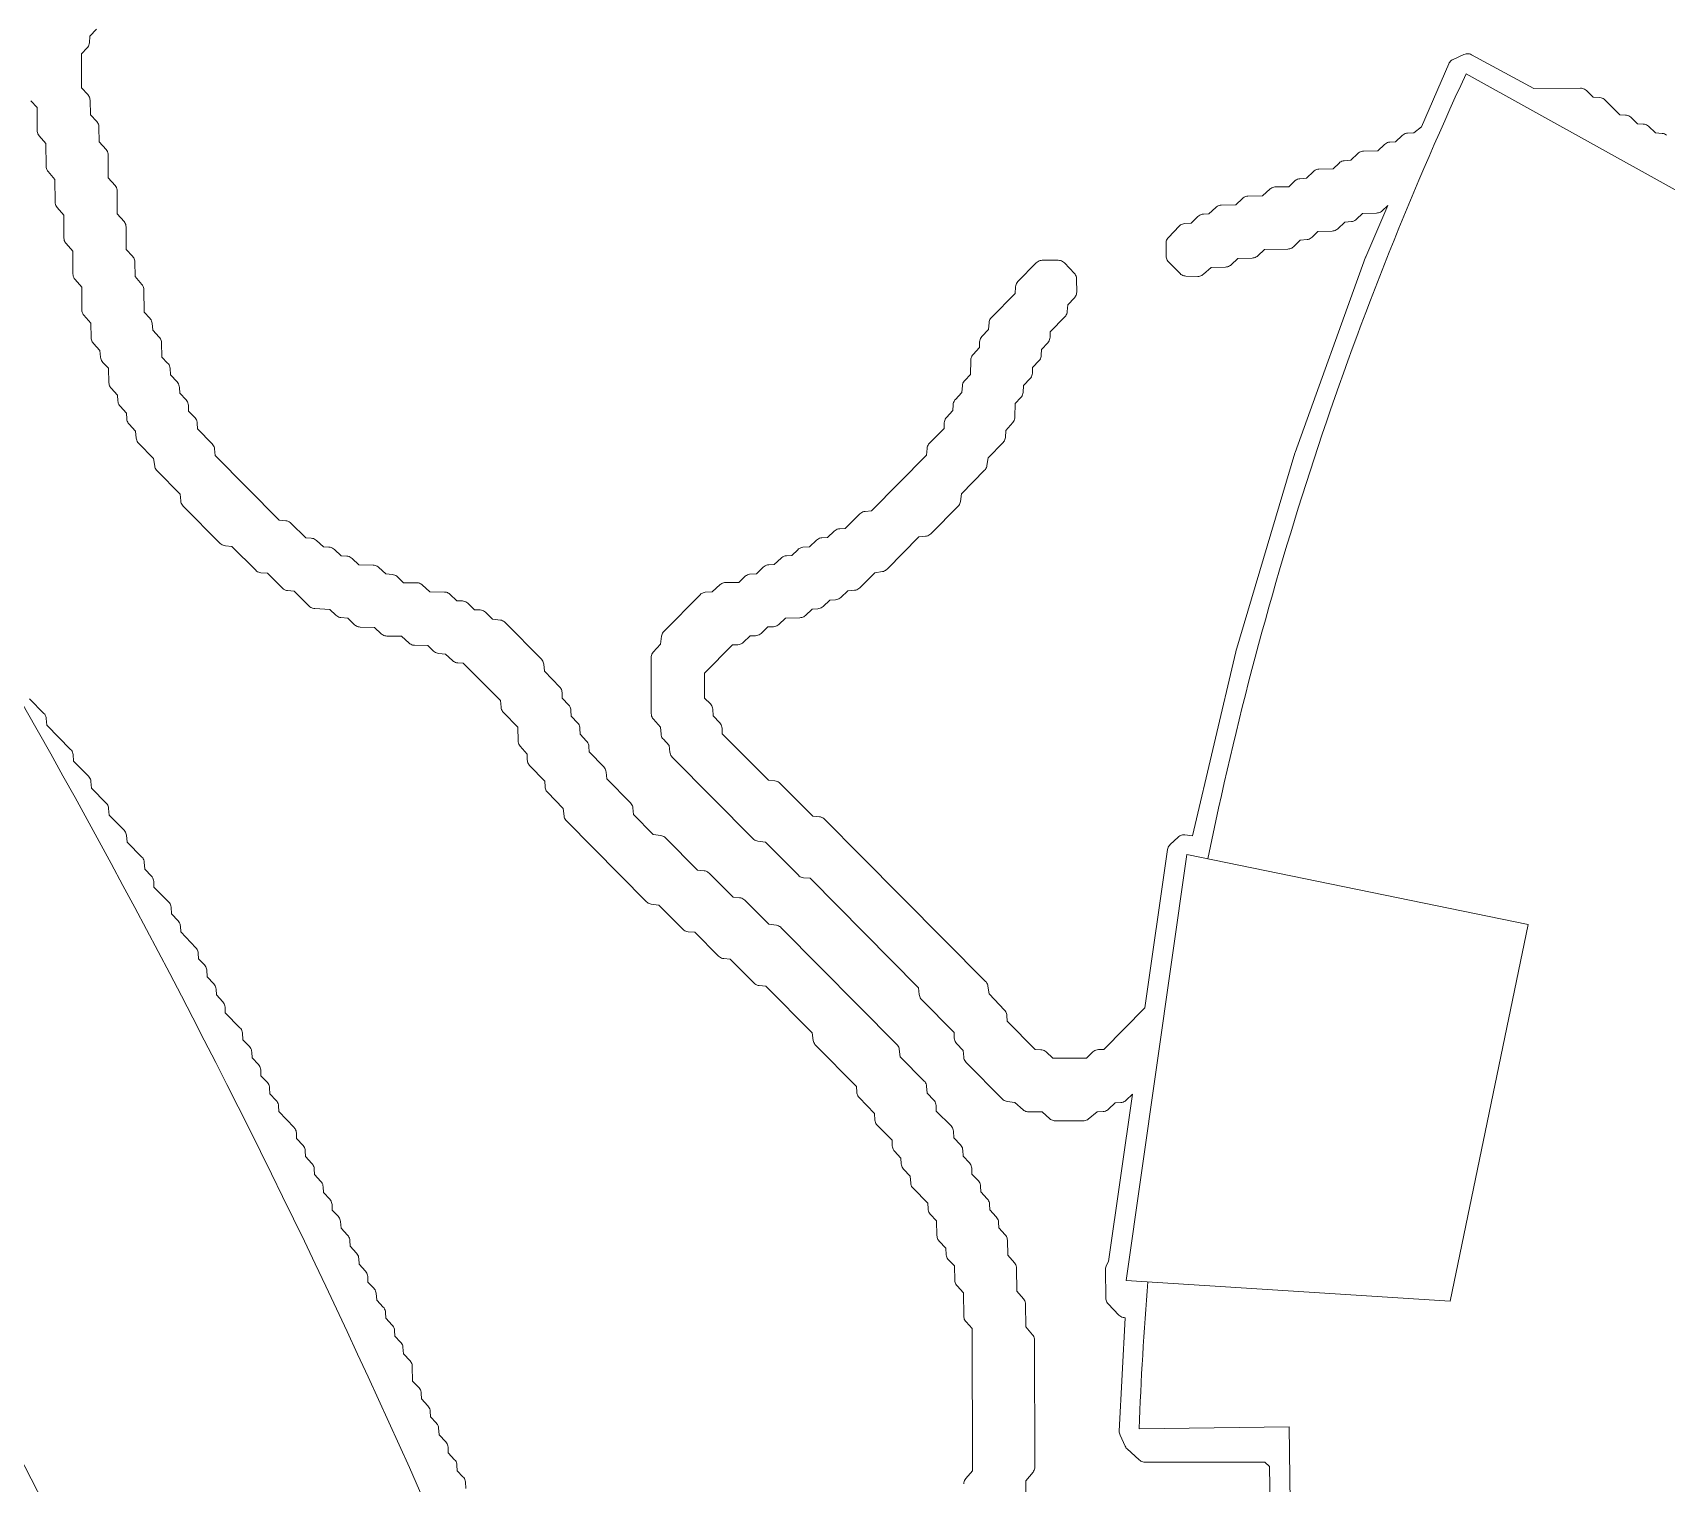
# Model space of a CAD drawing. Header units: inches. Extents: x 36 to 80.3, y 17.3 to 55.9.
# Drawn here: x 41.29 to 46.17, y 43.078 to 47.413 of the extents above; entities that cross this region are included whole.
import ezdxf

# ---------------------------------------------------------------- set-up
doc = ezdxf.new("R2010")
doc.units = ezdxf.units.IN
doc.layers.add('01_ORIGINAL_CAD', color=7, linetype='CONTINUOUS', lineweight=20)
doc.layers.add('02_APPROVED_PDF_OUTLINES', color=7, linetype='CONTINUOUS', lineweight=15)

msp = doc.modelspace()

# ---------------------------------------------------------------- linework, layer by layer
at = {"layer": '01_ORIGINAL_CAD'}
for points in [[(44.2832, 37.0838, 0.090917), (40.9305, 45.9685, -0.652582), (40.9305, 49.0108, -0.158741), (45.0035, 48.4251, -0.098355), (47.824, 46.2028), (47.7547, 46.078)], [(47.0869, 44.6297, -0.062406), (47.763, 46.0735), (45.5722, 47.2899, 0.058367), (44.8008, 44.9442, 0.058367)], [(44.6214, 43.6801, 0.010358), (44.595, 43.2412)]]:
    msp.add_lwpolyline(points, format="xyb", dxfattribs=at)
msp.add_lwpolyline([(45.7571, 44.7481), (44.7382, 44.9571), (44.5564, 43.6842), (45.5244, 43.6224)], close=True, dxfattribs=at)
for points in [[(45.0437, 43.247), (44.595, 43.2412)], [(44.8072, 41.4818), (44.7991, 41.881), (45.0612, 41.8863), (45.0437, 43.247)]]:
    msp.add_lwpolyline(points, dxfattribs=at)
msp.add_arc((22.064, 33.1953), 21.6191, 354.05829, 36.03187, dxfattribs=at)
at = {"layer": '02_APPROVED_PDF_OUTLINES'}
for points in [[(44.2572, 42.9901), (44.2573, 43.0854), (44.2783, 43.1116), (44.2802, 43.1144), (44.2818, 43.1174), (44.2829, 43.1206), (44.2836, 43.1239), (44.2838, 43.1273), (44.2828, 43.5059), (44.2825, 43.5095), (44.2817, 43.513), (44.2805, 43.5164), (44.2787, 43.5195), (44.2766, 43.5223), (44.2564, 43.5454), (44.256, 43.6134), (44.2558, 43.6169), (44.255, 43.6204), (44.2537, 43.6237), (44.252, 43.6268), (44.2498, 43.6297), (44.2297, 43.6527), (44.2293, 43.7207), (44.229, 43.7242), (44.2282, 43.7277), (44.227, 43.7311), (44.2252, 43.7342), (44.2231, 43.737), (44.2027, 43.7603), (44.2017, 43.8044), (44.2015, 43.8074), (44.2009, 43.8104), (44.1999, 43.8133), (44.1986, 43.816), (44.1969, 43.8186), (44.195, 43.8209), (44.1758, 43.8415), (44.1751, 43.8586), (44.1747, 43.8621), (44.1738, 43.8655), (44.1724, 43.8688), (44.1706, 43.8718), (44.1684, 43.8746), (44.1492, 43.8951), (44.1484, 43.9123), (44.148, 43.9158), (44.1471, 43.9192), (44.1457, 43.9225), (44.1439, 43.9255), (44.1417, 43.9282), (44.1225, 43.9488), (44.1218, 43.9659), (44.1214, 43.9694), (44.1205, 43.9729), (44.1191, 43.9761), (44.1173, 43.9791), (44.1151, 43.9819), (44.0959, 44.0024), (44.0951, 44.0196), (44.0947, 44.0231), (44.0938, 44.0265), (44.0925, 44.0298), (44.0906, 44.0328), (44.0884, 44.0355), (44.0692, 44.0561), (44.0685, 44.0733), (44.0681, 44.0768), (44.0672, 44.0802), (44.0658, 44.0834), (44.064, 44.0865), (44.0618, 44.0892), (44.0422, 44.1102), (44.0404, 44.1306), (44.0399, 44.134), (44.0389, 44.1373), (44.0374, 44.1404), (44.0355, 44.1433), (44.0333, 44.1459), (43.9893, 44.1906), (43.9886, 44.2074), (43.9882, 44.2109), (43.9873, 44.2143), (43.9859, 44.2176), (43.9841, 44.2206), (43.9819, 44.2233), (43.9623, 44.2443), (43.9605, 44.2647), (43.96, 44.2681), (43.959, 44.2714), (43.9575, 44.2746), (43.9556, 44.2775), (43.9534, 44.2801), (43.8819, 44.3525), (43.8787, 44.3756), (43.878, 44.3787), (43.877, 44.3817), (43.8756, 44.3846), (43.8738, 44.3873), (43.8717, 44.3897), (43.5259, 44.7384), (43.5235, 44.7405), (43.5208, 44.7423), (43.5179, 44.7438), (43.5149, 44.7448), (43.5117, 44.7455), (43.489, 44.7487), (43.4173, 44.8207), (43.4146, 44.823), (43.4117, 44.8249), (43.4086, 44.8264), (43.4052, 44.8274), (43.4018, 44.828), (43.3822, 44.8297), (43.3109, 44.9012), (43.3083, 44.9035), (43.3054, 44.9054), (43.3022, 44.9068), (43.2989, 44.9079), (43.2954, 44.9084), (43.2759, 44.9101), (43.1803, 45.0065), (43.1779, 45.0086), (43.1752, 45.0105), (43.1723, 45.0119), (43.1693, 45.013), (43.1661, 45.0136), (43.1435, 45.0169), (43.0847, 45.0761), (43.083, 45.0961), (43.0824, 45.0995), (43.0814, 45.1028), (43.08, 45.1059), (43.0781, 45.1088), (43.0758, 45.1115), (43.0049, 45.1834), (43.0031, 45.2034), (43.0026, 45.2068), (43.0016, 45.2101), (43.0001, 45.2132), (42.9983, 45.2161), (42.996, 45.2187), (42.9521, 45.2634), (42.9513, 45.2802), (42.9509, 45.2837), (42.95, 45.2871), (42.9486, 45.2904), (42.9468, 45.2934), (42.9446, 45.2962), (42.9254, 45.3167), (42.9247, 45.3339), (42.9243, 45.3374), (42.9234, 45.3408), (42.922, 45.3441), (42.9202, 45.3471), (42.918, 45.3498), (42.8988, 45.3704), (42.898, 45.3875), (42.8976, 45.3911), (42.8967, 45.3945), (42.8954, 45.3977), (42.8935, 45.4008), (42.8913, 45.4035), (42.8721, 45.424), (42.8714, 45.4412), (42.8711, 45.4442), (42.8704, 45.4471), (42.8694, 45.45), (42.868, 45.4526), (42.8664, 45.4551), (42.8644, 45.4574), (42.8185, 45.5052), (42.8167, 45.5253), (42.8162, 45.5288), (42.8151, 45.5321), (42.8137, 45.5352), (42.8118, 45.5381), (42.8096, 45.5407), (42.7013, 45.6503), (42.6989, 45.6524), (42.6962, 45.6542), (42.6933, 45.6557), (42.6903, 45.6568), (42.6871, 45.6574), (42.664, 45.6607), (42.6427, 45.6809), (42.64, 45.6832), (42.6369, 45.685), (42.6336, 45.6864), (42.6302, 45.6873), (42.6266, 45.6878), (42.6099, 45.6885), (42.5896, 45.7077), (42.5868, 45.71), (42.5838, 45.7118), (42.5805, 45.7132), (42.577, 45.7141), (42.5735, 45.7146), (42.5568, 45.7153), (42.5365, 45.7345), (42.5341, 45.7365), (42.5315, 45.7382), (42.5288, 45.7395), (42.5259, 45.7405), (42.5229, 45.7411), (42.5198, 45.7414), (42.4764, 45.7423), (42.4533, 45.7627), (42.451, 45.7646), (42.4484, 45.7661), (42.4457, 45.7674), (42.4428, 45.7683), (42.4399, 45.7688), (42.4369, 45.769), (42.3973, 45.7692), (42.3801, 45.7863), (42.3775, 45.7886), (42.3746, 45.7904), (42.3714, 45.7919), (42.3681, 45.7929), (42.3647, 45.7934), (42.3447, 45.7952), (42.3239, 45.8149), (42.3216, 45.8169), (42.319, 45.8185), (42.3163, 45.8199), (42.3133, 45.8209), (42.3103, 45.8215), (42.3073, 45.8217), (42.2643, 45.8226), (42.2443, 45.8417), (42.2415, 45.8439), (42.2384, 45.8458), (42.2352, 45.8472), (42.2317, 45.8481), (42.2282, 45.8485), (42.2114, 45.8492), (42.1911, 45.8685), (42.1884, 45.8707), (42.1853, 45.8726), (42.182, 45.874), (42.1786, 45.8749), (42.175, 45.8753), (42.1583, 45.876), (42.138, 45.8953), (42.1352, 45.8975), (42.1322, 45.8994), (42.1289, 45.9008), (42.1254, 45.9017), (42.1219, 45.9021), (42.1055, 45.9028), (42.0613, 45.947), (42.0587, 45.9493), (42.0558, 45.9512), (42.0526, 45.9527), (42.0493, 45.9537), (42.0459, 45.9542), (42.0263, 45.956), (41.8351, 46.1488), (41.8333, 46.1688), (41.8328, 46.1722), (41.8318, 46.1755), (41.8303, 46.1786), (41.8285, 46.1815), (41.8262, 46.1841), (41.7823, 46.2288), (41.7815, 46.2456), (41.7811, 46.2491), (41.7802, 46.2525), (41.7789, 46.2558), (41.777, 46.2588), (41.7748, 46.2615), (41.7556, 46.2821), (41.7549, 46.2993), (41.7545, 46.3028), (41.7536, 46.3062), (41.7522, 46.3094), (41.7504, 46.3125), (41.7482, 46.3152), (41.729, 46.3357), (41.7282, 46.3529), (41.7278, 46.3564), (41.7269, 46.3598), (41.7256, 46.3631), (41.7238, 46.3661), (41.7215, 46.3689), (41.7019, 46.3899), (41.7001, 46.4102), (41.6996, 46.4136), (41.6986, 46.4169), (41.6972, 46.42), (41.6954, 46.4229), (41.6931, 46.4255), (41.6759, 46.4432), (41.6749, 46.4865), (41.6747, 46.4896), (41.674, 46.4925), (41.6731, 46.4954), (41.6718, 46.4981), (41.6701, 46.5007), (41.6682, 46.503), (41.6486, 46.524), (41.6468, 46.5444), (41.6463, 46.5478), (41.6453, 46.551), (41.6439, 46.5542), (41.642, 46.557), (41.6398, 46.5597), (41.6227, 46.5771), (41.6224, 46.6443), (41.6221, 46.6479), (41.6213, 46.6513), (41.6201, 46.6547), (41.6183, 46.6578), (41.6162, 46.6606), (41.5958, 46.6839), (41.5948, 46.728), (41.5946, 46.7311), (41.5939, 46.734), (41.593, 46.7369), (41.5917, 46.7396), (41.59, 46.7422), (41.5881, 46.7445), (41.5693, 46.7647), (41.5689, 46.8321), (41.5686, 46.8357), (41.5679, 46.8392), (41.5666, 46.8425), (41.5649, 46.8456), (41.5627, 46.8485), (41.5426, 46.8715), (41.5422, 46.9395), (41.5419, 46.943), (41.5411, 46.9465), (41.5399, 46.9499), (41.5381, 46.953), (41.536, 46.9558), (41.5158, 46.9789), (41.5154, 47.0468), (41.5151, 47.0504), (41.5144, 47.0539), (41.5131, 47.0572), (41.5114, 47.0603), (41.5092, 47.0632), (41.4889, 47.0864), (41.4879, 47.1306), (41.4876, 47.1336), (41.487, 47.1365), (41.486, 47.1394), (41.4847, 47.1422), (41.4831, 47.1447), (41.4812, 47.147), (41.4622, 47.1674), (41.4612, 47.2111), (41.4609, 47.2141), (41.4603, 47.217), (41.4593, 47.2199), (41.458, 47.2227), (41.4564, 47.2252), (41.4545, 47.2275), (41.4357, 47.2476), (41.4355, 47.3495), (41.4524, 47.367), (41.4546, 47.3696), (41.4565, 47.3725), (41.4579, 47.3756), (41.4589, 47.3789), (41.4594, 47.3823), (41.4611, 47.4026), (41.4806, 47.4236)], [(46.1709, 47.1065), (46.168, 47.1084), (46.1648, 47.1099), (46.1615, 47.1109), (46.158, 47.1114), (46.138, 47.1132), (46.1173, 47.1329), (46.1145, 47.1352), (46.1115, 47.137), (46.1082, 47.1384), (46.1047, 47.1393), (46.1012, 47.1397), (46.0844, 47.1405), (46.0641, 47.1597), (46.0614, 47.162), (46.0583, 47.1638), (46.055, 47.1652), (46.0516, 47.1661), (46.048, 47.1665), (46.0317, 47.1672), (45.9875, 47.2114), (45.9849, 47.2137), (45.9819, 47.2156), (45.9788, 47.2171), (45.9755, 47.2181), (45.972, 47.2187), (45.952, 47.2204), (45.9313, 47.2401), (45.9288, 47.2422), (45.9261, 47.2439), (45.9233, 47.2452), (45.9202, 47.2462), (45.9171, 47.2468), (45.9139, 47.247), (45.7745, 47.2461), (45.588, 47.3467), (45.585, 47.348), (45.5819, 47.349), (45.5786, 47.3495), (45.5753, 47.3496), (45.5721, 47.3493), (45.5689, 47.3486), (45.5658, 47.3474), (45.533, 47.3324), (45.5303, 47.331), (45.5278, 47.3293), (45.5255, 47.3272), (45.5235, 47.3249), (45.5218, 47.3224), (45.5204, 47.3196), (45.4389, 47.1313), (45.4155, 47.1132), (45.3973, 47.1124), (45.3937, 47.1119), (45.3903, 47.111), (45.387, 47.1096), (45.3839, 47.1078), (45.3812, 47.1055), (45.361, 47.0862), (45.3443, 47.0855), (45.3407, 47.0851), (45.3373, 47.0841), (45.334, 47.0827), (45.3309, 47.0809), (45.3281, 47.0786), (45.3082, 47.0596), (45.2652, 47.0586), (45.2622, 47.0583), (45.2592, 47.0577), (45.2563, 47.0567), (45.2535, 47.0554), (45.2509, 47.0537), (45.2486, 47.0517), (45.2279, 47.032), (45.2079, 47.0302), (45.2045, 47.0297), (45.2012, 47.0286), (45.198, 47.0272), (45.1951, 47.0253), (45.1925, 47.023), (45.1752, 47.0058), (45.1326, 47.0048), (45.1296, 47.0046), (45.1265, 47.0039), (45.1236, 47.0029), (45.1209, 47.0016), (45.1183, 46.9999), (45.1159, 46.9979), (45.0953, 46.9782), (45.0753, 46.9764), (45.0719, 46.9759), (45.0686, 46.9749), (45.0654, 46.9734), (45.0625, 46.9715), (45.0599, 46.9692), (45.0428, 46.9522), (45.0032, 46.9519), (45.0002, 46.9517), (44.9973, 46.9511), (44.9944, 46.9502), (44.9917, 46.949), (44.9891, 46.9474), (44.9868, 46.9456), (44.9638, 46.9251), (44.9204, 46.9241), (44.9174, 46.9239), (44.9143, 46.9232), (44.9114, 46.9222), (44.9087, 46.9209), (44.9061, 46.9192), (44.9037, 46.9172), (44.8838, 46.8982), (44.8408, 46.8972), (44.8378, 46.897), (44.8348, 46.8963), (44.8319, 46.8953), (44.8291, 46.894), (44.8265, 46.8923), (44.8242, 46.8903), (44.804, 46.8711), (44.7872, 46.8703), (44.7837, 46.8699), (44.7802, 46.869), (44.7769, 46.8676), (44.7739, 46.8657), (44.7711, 46.8635), (44.7505, 46.8438), (44.7305, 46.842), (44.7275, 46.8415), (44.7246, 46.8407), (44.7218, 46.8396), (44.7192, 46.8381), (44.7168, 46.8363), (44.7146, 46.8343), (44.6826, 46.8007), (44.6806, 46.7983), (44.6789, 46.7956), (44.6775, 46.7927), (44.6765, 46.7897), (44.6759, 46.7866), (44.6757, 46.7834), (44.6758, 46.7452), (44.676, 46.7419), (44.6767, 46.7387), (44.6777, 46.7357), (44.6791, 46.7328), (44.6809, 46.7301), (44.6831, 46.7276), (44.7178, 46.6927), (44.7202, 46.6905), (44.7228, 46.6888), (44.7256, 46.6873), (44.7286, 46.6862), (44.7317, 46.6856), (44.7349, 46.6853), (44.7702, 46.6844), (44.7733, 46.6846), (44.7764, 46.6851), (44.7794, 46.686), (44.7823, 46.6872), (44.785, 46.6888), (44.7874, 46.6908), (44.8104, 46.7112), (44.8538, 46.7122), (44.8568, 46.7125), (44.8598, 46.7131), (44.8627, 46.7141), (44.8655, 46.7155), (44.8681, 46.7171), (44.8704, 46.7191), (44.8904, 46.7381), (44.9333, 46.7391), (44.9364, 46.7394), (44.9394, 46.74), (44.9423, 46.741), (44.9451, 46.7424), (44.9477, 46.744), (44.95, 46.746), (44.9699, 46.765), (45.0393, 46.766), (45.0424, 46.7663), (45.0454, 46.7669), (45.0484, 46.7679), (45.0512, 46.7692), (45.0538, 46.7709), (45.0561, 46.7729), (45.0768, 46.7926), (45.0968, 46.7944), (45.1002, 46.795), (45.1035, 46.796), (45.1067, 46.7975), (45.1096, 46.7993), (45.1122, 46.8016), (45.1295, 46.8188), (45.1721, 46.8198), (45.1752, 46.8201), (45.1782, 46.8207), (45.1811, 46.8217), (45.1838, 46.8231), (45.1864, 46.8247), (45.1888, 46.8267), (45.2094, 46.8464), (45.2294, 46.8482), (45.2328, 46.8487), (45.2362, 46.8498), (45.2393, 46.8512), (45.2422, 46.8531), (45.2448, 46.8554), (45.2621, 46.8726), (45.3047, 46.8736), (45.3078, 46.8739), (45.3108, 46.8745), (45.3137, 46.8755), (45.3165, 46.8768), (45.319, 46.8785), (45.3214, 46.8805), (45.3382, 46.8965), (45.2723, 46.7429), (45.2718, 46.7415), (45.061, 46.158), (45.0605, 46.1567), (44.8845, 45.5639), (44.8841, 45.5625), (44.7552, 45.0128), (44.7316, 45.0156), (44.7284, 45.0157), (44.7253, 45.0155), (44.7223, 45.0149), (44.7193, 45.0139), (44.7165, 45.0126), (44.7139, 45.0109), (44.7115, 45.0089), (44.688, 44.9867), (44.6857, 44.9842), (44.6838, 44.9815), (44.6823, 44.9785), (44.6811, 44.9754), (44.6804, 44.9721), (44.6122, 44.4989), (44.4897, 44.3747), (44.4735, 44.374), (44.4699, 44.3736), (44.4664, 44.3726), (44.4632, 44.3712), (44.4601, 44.3694), (44.4573, 44.3671), (44.4376, 44.3483), (44.3374, 44.3482), (44.3175, 44.367), (44.3148, 44.3693), (44.3117, 44.3711), (44.3084, 44.3725), (44.305, 44.3734), (44.3014, 44.3738), (44.2851, 44.3746), (44.2012, 44.4592), (44.2004, 44.476), (44.2001, 44.4789), (44.1994, 44.4819), (44.1984, 44.4847), (44.1971, 44.4874), (44.1954, 44.4899), (44.1935, 44.4922), (44.147, 44.5405), (44.1438, 44.5636), (44.1431, 44.5668), (44.1421, 44.5698), (44.1406, 44.5727), (44.1389, 44.5754), (44.1368, 44.5778), (43.7644, 44.9533), (43.7644, 44.9533), (43.6557, 45.0625), (43.6531, 45.0647), (43.6502, 45.0667), (43.647, 45.0681), (43.6437, 45.0692), (43.6402, 45.0697), (43.6206, 45.0715), (43.5228, 45.1697), (43.5202, 45.172), (43.5172, 45.1739), (43.5141, 45.1754), (43.5107, 45.1764), (43.5073, 45.177), (43.4877, 45.1787), (43.3501, 45.3175), (43.3494, 45.3342), (43.349, 45.3377), (43.3481, 45.3411), (43.3467, 45.3444), (43.3449, 45.3474), (43.3427, 45.3502), (43.3231, 45.3711), (43.3213, 45.3915), (43.3208, 45.3949), (43.3198, 45.3982), (43.3183, 45.4013), (43.3165, 45.4042), (43.3143, 45.4068), (43.2973, 45.4242), (43.2971, 45.4988), (43.3803, 45.5831), (43.3965, 45.5839), (43.4001, 45.5843), (43.4035, 45.5852), (43.4068, 45.5866), (43.4099, 45.5885), (43.4126, 45.5907), (43.4329, 45.61), (43.4496, 45.6107), (43.4531, 45.6112), (43.4566, 45.6121), (43.4599, 45.6135), (43.4629, 45.6153), (43.4657, 45.6176), (43.4859, 45.6369), (43.5026, 45.6376), (43.5062, 45.638), (43.5096, 45.639), (43.5129, 45.6404), (43.516, 45.6422), (43.5187, 45.6445), (43.5387, 45.6635), (43.5816, 45.6645), (43.5847, 45.6648), (43.5877, 45.6654), (43.5906, 45.6664), (43.5934, 45.6677), (43.596, 45.6694), (43.5983, 45.6714), (43.6185, 45.6906), (43.6352, 45.6914), (43.6388, 45.6918), (43.6422, 45.6927), (43.6455, 45.6941), (43.6486, 45.696), (43.6513, 45.6983), (43.6715, 45.7175), (43.6883, 45.7183), (43.6918, 45.7187), (43.6953, 45.7196), (43.6986, 45.721), (43.7016, 45.7229), (43.7044, 45.7252), (43.725, 45.7448), (43.745, 45.7466), (43.7485, 45.7472), (43.7518, 45.7482), (43.755, 45.7497), (43.7579, 45.7516), (43.7605, 45.7539), (43.8055, 45.7991), (43.8282, 45.8024), (43.8313, 45.8031), (43.8344, 45.8042), (43.8373, 45.8056), (43.84, 45.8075), (43.8424, 45.8096), (43.9375, 45.9061), (43.9571, 45.9078), (43.9605, 45.9084), (43.9639, 45.9094), (43.967, 45.9109), (43.97, 45.9128), (43.9726, 45.9151), (44.0543, 45.9976), (44.0565, 46), (44.0582, 46.0027), (44.0597, 46.0056), (44.0607, 46.0087), (44.0614, 46.0118), (44.0645, 46.0348), (44.1338, 46.1051), (44.1359, 46.1075), (44.1377, 46.1102), (44.1391, 46.1131), (44.1401, 46.1161), (44.1408, 46.1192), (44.1439, 46.1423), (44.1887, 46.188), (44.1909, 46.1906), (44.1928, 46.1935), (44.1942, 46.1966), (44.1952, 46.2), (44.1957, 46.2034), (44.1975, 46.2242), (44.2183, 46.2481), (44.2204, 46.251), (44.2221, 46.2541), (44.2234, 46.2574), (44.2242, 46.2609), (44.2244, 46.2645), (44.2246, 46.3048), (44.2416, 46.3223), (44.2438, 46.3249), (44.2456, 46.3278), (44.247, 46.3309), (44.248, 46.3342), (44.2485, 46.3376), (44.2503, 46.358), (44.2698, 46.379), (44.272, 46.3817), (44.2738, 46.3848), (44.2751, 46.388), (44.276, 46.3915), (44.2764, 46.395), (44.2771, 46.4121), (44.2962, 46.4327), (44.2984, 46.4354), (44.3002, 46.4385), (44.3016, 46.4417), (44.3025, 46.4452), (44.3029, 46.4487), (44.3036, 46.4658), (44.3226, 46.4864), (44.3249, 46.4891), (44.3267, 46.4922), (44.328, 46.4954), (44.3289, 46.4989), (44.3293, 46.5024), (44.33, 46.5191), (44.3738, 46.5639), (44.376, 46.5665), (44.3778, 46.5694), (44.3793, 46.5725), (44.3803, 46.5759), (44.3808, 46.5793), (44.3825, 46.5996), (44.402, 46.6206), (44.404, 46.6231), (44.4057, 46.6257), (44.407, 46.6285), (44.4079, 46.6315), (44.4085, 46.6346), (44.4087, 46.6377), (44.4086, 46.6759), (44.4084, 46.6791), (44.4078, 46.6821), (44.4069, 46.6851), (44.4055, 46.688), (44.4038, 46.6906), (44.4018, 46.693), (44.372, 46.7247), (44.3695, 46.727), (44.3667, 46.7289), (44.3637, 46.7305), (44.3605, 46.7316), (44.3572, 46.7323), (44.3538, 46.7325), (44.3059, 46.7325), (44.3026, 46.7323), (44.2994, 46.7316), (44.2962, 46.7305), (44.2933, 46.7291), (44.2905, 46.7272), (44.2881, 46.725), (44.2333, 46.669), (44.231, 46.6664), (44.2292, 46.6635), (44.2277, 46.6603), (44.2267, 46.657), (44.2262, 46.6536), (44.2245, 46.6336), (44.1538, 46.5616), (44.1516, 46.559), (44.1497, 46.5561), (44.1483, 46.5529), (44.1473, 46.5496), (44.1468, 46.5462), (44.1451, 46.5258), (44.1256, 46.5048), (44.1233, 46.5021), (44.1215, 46.499), (44.1202, 46.4958), (44.1193, 46.4923), (44.1189, 46.4888), (44.1182, 46.4717), (44.0991, 46.4511), (44.0972, 46.4488), (44.0956, 46.4462), (44.0943, 46.4435), (44.0933, 46.4406), (44.0927, 46.4376), (44.0924, 46.4346), (44.0916, 46.3912), (44.0745, 46.3736), (44.0723, 46.3709), (44.0704, 46.368), (44.069, 46.3649), (44.068, 46.3616), (44.0675, 46.3583), (44.0658, 46.3379), (44.0463, 46.3169), (44.0441, 46.3141), (44.0423, 46.3111), (44.0409, 46.3078), (44.04, 46.3044), (44.0396, 46.3009), (44.0389, 46.2837), (44.0198, 46.2632), (44.0176, 46.2604), (44.0158, 46.2574), (44.0145, 46.2541), (44.0136, 46.2507), (44.0132, 46.2472), (44.0125, 46.2304), (43.9687, 46.1857), (43.9665, 46.183), (43.9646, 46.1801), (43.9632, 46.177), (43.9622, 46.1737), (43.9617, 46.1703), (43.96, 46.1503), (43.7961, 45.9841), (43.7765, 45.9824), (43.7731, 45.9818), (43.7697, 45.9808), (43.7666, 45.9793), (43.7637, 45.9774), (43.761, 45.9751), (43.717, 45.9309), (43.7007, 45.9301), (43.6972, 45.9297), (43.6937, 45.9288), (43.6904, 45.9274), (43.6874, 45.9255), (43.6846, 45.9232), (43.6644, 45.904), (43.6477, 45.9032), (43.6441, 45.9028), (43.6407, 45.9019), (43.6374, 45.9005), (43.6343, 45.8986), (43.6316, 45.8964), (43.6109, 45.8767), (43.5909, 45.8749), (43.5875, 45.8743), (43.5842, 45.8733), (43.581, 45.8718), (43.5781, 45.87), (43.5755, 45.8677), (43.558, 45.8502), (43.5416, 45.8495), (43.538, 45.8491), (43.5346, 45.8481), (43.5313, 45.8467), (43.5282, 45.8449), (43.5255, 45.8426), (43.5053, 45.8234), (43.4886, 45.8226), (43.485, 45.8222), (43.4816, 45.8213), (43.4783, 45.8199), (43.4752, 45.818), (43.4724, 45.8157), (43.4518, 45.796), (43.4318, 45.7942), (43.4284, 45.7937), (43.4251, 45.7927), (43.4219, 45.7912), (43.419, 45.7893), (43.4164, 45.787), (43.3993, 45.77), (43.3597, 45.7697), (43.3567, 45.7695), (43.3538, 45.769), (43.3509, 45.768), (43.3482, 45.7668), (43.3456, 45.7652), (43.3433, 45.7634), (43.3196, 45.7423), (43.2992, 45.7405), (43.2957, 45.7399), (43.2924, 45.7389), (43.2892, 45.7374), (43.2863, 45.7355), (43.2837, 45.7331), (43.1754, 45.6238), (43.1733, 45.6214), (43.1715, 45.6187), (43.1701, 45.6158), (43.169, 45.6128), (43.1684, 45.6096), (43.1651, 45.5858), (43.1438, 45.5613), (43.1417, 45.5584), (43.14, 45.5553), (43.1387, 45.5519), (43.1379, 45.5484), (43.1377, 45.5448), (43.138, 45.378), (43.1383, 45.3744), (43.139, 45.3709), (43.1403, 45.3675), (43.142, 45.3644), (43.1442, 45.3616), (43.1651, 45.3376), (43.167, 45.3168), (43.1675, 45.3134), (43.1685, 45.3101), (43.1699, 45.307), (43.1718, 45.3041), (43.174, 45.3015), (43.1918, 45.2832), (43.1936, 45.2631), (43.1942, 45.2597), (43.1952, 45.2564), (43.1966, 45.2533), (43.1985, 45.2504), (43.2007, 45.2477), (43.442, 45.0041), (43.4444, 45.0019), (43.4471, 45.0001), (43.45, 44.9987), (43.453, 44.9976), (43.4562, 44.9969), (43.4789, 44.9937), (43.5772, 44.8949), (43.5798, 44.8926), (43.5828, 44.8907), (43.5859, 44.8892), (43.5893, 44.8882), (43.5927, 44.8876), (43.6123, 44.8859), (43.9365, 44.559), (43.9382, 44.539), (43.9388, 44.5356), (43.9398, 44.5323), (43.9412, 44.5292), (43.9431, 44.5263), (43.9453, 44.5236), (44.0425, 44.4253), (44.0432, 44.4085), (44.0436, 44.405), (44.0445, 44.4016), (44.0459, 44.3984), (44.0477, 44.3953), (44.0499, 44.3926), (44.0695, 44.3716), (44.0713, 44.3512), (44.0719, 44.3478), (44.0729, 44.3445), (44.0743, 44.3414), (44.0762, 44.3385), (44.0784, 44.3359), (44.1867, 44.2263), (44.1891, 44.2242), (44.1918, 44.2223), (44.1947, 44.2209), (44.1977, 44.2198), (44.2009, 44.2191), (44.2244, 44.2158), (44.2487, 44.1942), (44.2511, 44.1924), (44.2536, 44.1908), (44.2564, 44.1896), (44.2592, 44.1887), (44.2622, 44.1881), (44.2652, 44.1879), (44.3055, 44.1877), (44.3284, 44.1674), (44.3308, 44.1656), (44.3333, 44.164), (44.3361, 44.1628), (44.3389, 44.1619), (44.3419, 44.1613), (44.3449, 44.1612), (44.4275, 44.1609), (44.4309, 44.1612), (44.4343, 44.1618), (44.4375, 44.163), (44.4406, 44.1646), (44.4434, 44.1666), (44.4697, 44.1882), (44.4875, 44.189), (44.4911, 44.1894), (44.4945, 44.1903), (44.4978, 44.1917), (44.5009, 44.1936), (44.5036, 44.1959), (44.5238, 44.2151), (44.5405, 44.2159), (44.5441, 44.2163), (44.5476, 44.2172), (44.5508, 44.2186), (44.5539, 44.2205), (44.5567, 44.2227), (44.5753, 44.2405), (44.5039, 43.7407), (44.4979, 43.7302), (44.4965, 43.7272), (44.4954, 43.7241), (44.4948, 43.7208), (44.4946, 43.7175), (44.4959, 43.6313), (44.4962, 43.6282), (44.4968, 43.6251), (44.4978, 43.6222), (44.4992, 43.6194), (44.5009, 43.6167), (44.5029, 43.6144), (44.535, 43.5808), (44.5376, 43.5784), (44.5406, 43.5764), (44.5438, 43.5749), (44.5472, 43.5738), (44.5507, 43.5732), (44.5537, 43.5729), (44.5361, 43.2341), (44.5361, 43.2311), (44.5365, 43.2281), (44.5372, 43.2252), (44.5383, 43.2224), (44.5535, 43.1892), (44.5551, 43.1863), (44.557, 43.1837), (44.5593, 43.1813), (44.5954, 43.148), (44.5979, 43.1461), (44.6005, 43.1444), (44.6033, 43.1431), (44.6062, 43.1422), (44.6093, 43.1416), (44.6124, 43.1414), (44.9711, 43.1414), (44.9852, 43.1288), (44.9884, 42.8859)], [(41.284, 47.2087), (41.3028, 47.1886), (41.3031, 47.1211), (41.3034, 47.1176), (41.3042, 47.1141), (41.3054, 47.1107), (41.3072, 47.1076), (41.3093, 47.1048), (41.3295, 47.0817), (41.3299, 47.0138), (41.3302, 47.0102), (41.3309, 47.0067), (41.3322, 47.0034), (41.3339, 47.0003), (41.3361, 46.9974), (41.3562, 46.9744), (41.3566, 46.9064), (41.3569, 46.9029), (41.3577, 46.8994), (41.3589, 46.8961), (41.3607, 46.8929), (41.3628, 46.8901), (41.383, 46.867), (41.3834, 46.7991), (41.3836, 46.7955), (41.3844, 46.7921), (41.3857, 46.7887), (41.3874, 46.7856), (41.3896, 46.7828), (41.4097, 46.7597), (41.4101, 46.6917), (41.4104, 46.6882), (41.4112, 46.6847), (41.4124, 46.6814), (41.4142, 46.6783), (41.4163, 46.6754), (41.4365, 46.6524), (41.4369, 46.5844), (41.4371, 46.5809), (41.4379, 46.5774), (41.4392, 46.574), (41.4409, 46.5709), (41.4431, 46.5681), (41.4634, 46.5448), (41.4644, 46.5007), (41.4647, 46.4977), (41.4653, 46.4947), (41.4663, 46.4918), (41.4676, 46.4891), (41.4692, 46.4865), (41.4711, 46.4842), (41.4907, 46.4632), (41.4925, 46.4428), (41.4931, 46.4394), (41.494, 46.4362), (41.4955, 46.4331), (41.4973, 46.4302), (41.4995, 46.4276), (41.5168, 46.4099), (41.5178, 46.3665), (41.518, 46.3635), (41.5186, 46.3605), (41.5196, 46.3577), (41.5209, 46.3549), (41.5226, 46.3524), (41.5245, 46.35), (41.5437, 46.3295), (41.5444, 46.3123), (41.5448, 46.3088), (41.5457, 46.3054), (41.5471, 46.3021), (41.5489, 46.2991), (41.5511, 46.2964), (41.5703, 46.2758), (41.5711, 46.2587), (41.5715, 46.2552), (41.5724, 46.2517), (41.5737, 46.2485), (41.5756, 46.2455), (41.5778, 46.2427), (41.5974, 46.2217), (41.5992, 46.2013), (41.5997, 46.1979), (41.6007, 46.1946), (41.6021, 46.1915), (41.604, 46.1886), (41.6062, 46.186), (41.6512, 46.1404), (41.6544, 46.1173), (41.655, 46.1142), (41.6561, 46.1111), (41.6575, 46.1083), (41.6593, 46.1056), (41.6614, 46.1032), (41.7305, 46.0335), (41.7322, 46.0136), (41.7328, 46.0101), (41.7338, 46.0068), (41.7353, 46.0037), (41.7371, 46.0008), (41.7394, 45.9982), (41.8499, 45.8867), (41.8525, 45.8844), (41.8555, 45.8825), (41.8586, 45.881), (41.862, 45.88), (41.8654, 45.8794), (41.885, 45.8777), (41.9563, 45.8062), (41.9589, 45.8039), (41.9618, 45.802), (41.965, 45.8006), (41.9683, 45.7995), (41.9718, 45.799), (41.9914, 45.7972), (42.036, 45.7526), (42.0387, 45.7503), (42.0416, 45.7484), (42.0447, 45.7469), (42.0481, 45.7459), (42.0515, 45.7454), (42.0711, 45.7436), (42.1158, 45.699), (42.1181, 45.6969), (42.1206, 45.6952), (42.1234, 45.6938), (42.1263, 45.6927), (42.1293, 45.692), (42.1323, 45.6917), (42.1779, 45.6896), (42.1955, 45.6721), (42.1982, 45.6699), (42.2011, 45.668), (42.2042, 45.6665), (42.2075, 45.6655), (42.2109, 45.665), (42.2309, 45.6632), (42.2517, 45.6435), (42.254, 45.6415), (42.2566, 45.6399), (42.2594, 45.6385), (42.2623, 45.6376), (42.2653, 45.6369), (42.2684, 45.6367), (42.3113, 45.6358), (42.3314, 45.6167), (42.3337, 45.6148), (42.3363, 45.6131), (42.3391, 45.6118), (42.342, 45.6108), (42.345, 45.6101), (42.348, 45.6099), (42.3915, 45.609), (42.4145, 45.5885), (42.4169, 45.5867), (42.4194, 45.5851), (42.4222, 45.5839), (42.425, 45.583), (42.428, 45.5824), (42.431, 45.5822), (42.4705, 45.582), (42.4877, 45.565), (42.4903, 45.5627), (42.4933, 45.5608), (42.4964, 45.5594), (42.4997, 45.5584), (42.5031, 45.5578), (42.5231, 45.5561), (42.5439, 45.5364), (42.5466, 45.5341), (42.5497, 45.5323), (42.553, 45.5309), (42.5564, 45.53), (42.56, 45.5295), (42.5763, 45.5288), (42.6873, 45.4169), (42.689, 45.397), (42.6896, 45.3936), (42.6906, 45.3903), (42.692, 45.3871), (42.6939, 45.3842), (42.6961, 45.3816), (42.7397, 45.3373), (42.74, 45.297), (42.7403, 45.2935), (42.7411, 45.29), (42.7423, 45.2867), (42.744, 45.2836), (42.7462, 45.2807), (42.7667, 45.2573), (42.7675, 45.2396), (42.7678, 45.2366), (42.7685, 45.2337), (42.7695, 45.2309), (42.7709, 45.2282), (42.7725, 45.2257), (42.7745, 45.2234), (42.82, 45.1761), (42.8208, 45.1592), (42.8211, 45.1562), (42.8217, 45.1532), (42.8228, 45.1504), (42.8241, 45.1477), (42.8258, 45.1452), (42.8277, 45.1429), (42.8742, 45.0947), (42.8774, 45.0715), (42.8781, 45.0683), (42.8791, 45.0653), (42.8805, 45.0624), (42.8823, 45.0598), (42.8844, 45.0573), (43.1238, 44.816), (43.1262, 44.8138), (43.1289, 44.812), (43.1318, 44.8106), (43.1348, 44.8095), (43.138, 44.8088), (43.1607, 44.8056), (43.2324, 44.7336), (43.2351, 44.7313), (43.238, 44.7294), (43.2412, 44.7279), (43.2445, 44.7269), (43.2479, 44.7263), (43.2675, 44.7246), (43.3388, 44.6532), (43.3414, 44.6509), (43.3443, 44.649), (43.3475, 44.6475), (43.3508, 44.6464), (43.3543, 44.6459), (43.3739, 44.6442), (43.4451, 44.5727), (43.4477, 44.5704), (43.4507, 44.5685), (43.4538, 44.567), (43.4572, 44.566), (43.4606, 44.5655), (43.4802, 44.5637), (43.6187, 44.424), (43.6219, 44.401), (43.6226, 44.3979), (43.6236, 44.3949), (43.6251, 44.392), (43.6268, 44.3893), (43.6289, 44.3869), (43.7508, 44.264), (43.7515, 44.2473), (43.7519, 44.2443), (43.7525, 44.2414), (43.7535, 44.2385), (43.7549, 44.2359), (43.7566, 44.2334), (43.7585, 44.2311), (43.8045, 44.1833), (43.8062, 44.1632), (43.8068, 44.1598), (43.8078, 44.1565), (43.8092, 44.1533), (43.8111, 44.1504), (43.8133, 44.1478), (43.8573, 44.1031), (43.858, 44.0863), (43.8584, 44.0828), (43.8593, 44.0794), (43.8607, 44.0762), (43.8625, 44.0731), (43.8647, 44.0704), (43.8839, 44.0498), (43.8847, 44.0327), (43.8851, 44.0292), (43.886, 44.0257), (43.8873, 44.0225), (43.8892, 44.0195), (43.8914, 44.0167), (43.911, 43.9957), (43.9128, 43.9754), (43.9133, 43.972), (43.9143, 43.9687), (43.9157, 43.9655), (43.9176, 43.9626), (43.9198, 43.96), (43.9638, 43.9153), (43.9646, 43.8985), (43.965, 43.895), (43.9659, 43.8916), (43.9672, 43.8884), (43.969, 43.8853), (43.9713, 43.8826), (43.9902, 43.8623), (43.9912, 43.8186), (43.9915, 43.8155), (43.9921, 43.8126), (43.9931, 43.8097), (43.9944, 43.807), (43.996, 43.8044), (43.998, 43.8021), (44.0176, 43.7811), (44.0193, 43.7607), (44.0199, 43.7573), (44.0209, 43.7541), (44.0223, 43.7509), (44.0241, 43.7481), (44.0264, 43.7454), (44.0436, 43.7278), (44.0446, 43.6844), (44.0448, 43.6814), (44.0455, 43.6784), (44.0464, 43.6755), (44.0477, 43.6728), (44.0494, 43.6703), (44.0513, 43.6679), (44.0702, 43.6477), (44.0713, 43.5772), (44.0716, 43.5742), (44.0722, 43.5712), (44.0731, 43.5683), (44.0745, 43.5655), (44.0761, 43.5629), (44.0781, 43.5606), (44.0968, 43.5405), (44.0976, 43.1157), (44.0776, 43.0927), (44.0754, 43.0898), (44.0737, 43.0867), (44.0725, 43.0834), (44.0717, 43.0799), (44.0714, 43.0763)], [(42.5842, 43.0623), (42.5824, 43.0827), (42.5819, 43.0861), (42.5809, 43.0894), (42.5795, 43.0925), (42.5777, 43.0954), (42.5754, 43.098), (42.558, 43.1159), (42.5572, 43.1327), (42.5568, 43.1362), (42.5559, 43.1396), (42.5546, 43.1429), (42.5528, 43.1459), (42.5505, 43.1487), (42.5314, 43.1692), (42.5306, 43.1864), (42.5302, 43.1899), (42.5293, 43.1933), (42.5279, 43.1966), (42.5261, 43.1996), (42.5239, 43.2023), (42.5043, 43.2233), (42.5025, 43.2437), (42.502, 43.2471), (42.501, 43.2504), (42.4996, 43.2535), (42.4977, 43.2564), (42.4955, 43.259), (42.478, 43.2769), (42.4773, 43.2937), (42.4769, 43.2972), (42.476, 43.3006), (42.4746, 43.3039), (42.4728, 43.3069), (42.4706, 43.3097), (42.4514, 43.3302), (42.4507, 43.3474), (42.4502, 43.3509), (42.4494, 43.3543), (42.448, 43.3575), (42.4462, 43.3606), (42.444, 43.3633), (42.425, 43.3836), (42.424, 43.4273), (42.4237, 43.4304), (42.4231, 43.4333), (42.4221, 43.4362), (42.4208, 43.4389), (42.4192, 43.4415), (42.4173, 43.4438), (42.3977, 43.4648), (42.3959, 43.4852), (42.3953, 43.4886), (42.3943, 43.4918), (42.3929, 43.495), (42.3911, 43.4978), (42.3889, 43.5004), (42.3714, 43.5183), (42.3707, 43.5352), (42.3703, 43.5387), (42.3694, 43.5421), (42.368, 43.5454), (42.3662, 43.5484), (42.364, 43.5511), (42.3448, 43.5717), (42.344, 43.5888), (42.3436, 43.5924), (42.3427, 43.5958), (42.3413, 43.599), (42.3395, 43.6021), (42.3373, 43.6048), (42.3177, 43.6258), (42.3159, 43.6462), (42.3154, 43.6495), (42.3144, 43.6528), (42.313, 43.6559), (42.3111, 43.6588), (42.3089, 43.6614), (42.2915, 43.6793), (42.2907, 43.6962), (42.2903, 43.6997), (42.2894, 43.7031), (42.2881, 43.7063), (42.2862, 43.7094), (42.284, 43.7121), (42.2648, 43.7327), (42.2641, 43.7498), (42.2637, 43.7533), (42.2628, 43.7567), (42.2614, 43.76), (42.2596, 43.763), (42.2574, 43.7658), (42.2382, 43.7863), (42.2374, 43.8035), (42.237, 43.807), (42.2361, 43.8104), (42.2348, 43.8137), (42.2329, 43.8167), (42.2307, 43.8194), (42.2111, 43.8404), (42.2093, 43.8608), (42.2088, 43.8642), (42.2078, 43.8675), (42.2064, 43.8706), (42.2046, 43.8735), (42.2023, 43.8761), (42.1849, 43.894), (42.1841, 43.9108), (42.1837, 43.9143), (42.1828, 43.9177), (42.1815, 43.921), (42.1797, 43.924), (42.1774, 43.9268), (42.1583, 43.9473), (42.1575, 43.9645), (42.1571, 43.968), (42.1562, 43.9714), (42.1548, 43.9746), (42.153, 43.9777), (42.1508, 43.9804), (42.1316, 44.001), (42.1308, 44.0181), (42.1304, 44.0216), (42.1295, 44.025), (42.1282, 44.0283), (42.1264, 44.0313), (42.1241, 44.0341), (42.105, 44.0546), (42.1042, 44.0718), (42.1038, 44.0753), (42.1029, 44.0787), (42.1015, 44.082), (42.0997, 44.085), (42.0975, 44.0877), (42.0783, 44.1083), (42.0776, 44.1254), (42.0772, 44.1284), (42.0766, 44.1314), (42.0755, 44.1342), (42.0742, 44.1369), (42.0725, 44.1394), (42.0706, 44.1417), (42.0251, 44.189), (42.0243, 44.2059), (42.0239, 44.2094), (42.023, 44.2128), (42.0216, 44.2161), (42.0198, 44.2191), (42.0176, 44.2219), (41.9984, 44.2424), (41.9977, 44.2596), (41.9973, 44.2631), (41.9964, 44.2665), (41.995, 44.2698), (41.9932, 44.2728), (41.991, 44.2755), (41.9718, 44.2961), (41.971, 44.3132), (41.9706, 44.3168), (41.9697, 44.3202), (41.9683, 44.3234), (41.9665, 44.3265), (41.9643, 44.3292), (41.9451, 44.3497), (41.9444, 44.3669), (41.944, 44.3704), (41.9431, 44.3738), (41.9417, 44.3771), (41.9399, 44.3801), (41.9377, 44.3829), (41.9181, 44.4038), (41.9163, 44.4242), (41.9157, 44.4276), (41.9147, 44.4309), (41.9133, 44.4341), (41.9114, 44.4369), (41.9092, 44.4396), (41.8652, 44.4843), (41.8645, 44.501), (41.8641, 44.5046), (41.8632, 44.508), (41.8618, 44.5112), (41.86, 44.5143), (41.8578, 44.517), (41.8386, 44.5375), (41.8378, 44.5547), (41.8374, 44.5582), (41.8365, 44.5616), (41.8352, 44.5649), (41.8334, 44.5679), (41.8311, 44.5707), (41.8115, 44.5916), (41.8097, 44.612), (41.8092, 44.6154), (41.8082, 44.6187), (41.8068, 44.6218), (41.805, 44.6247), (41.8027, 44.6273), (41.7853, 44.6452), (41.7845, 44.662), (41.7842, 44.665), (41.7836, 44.6679), (41.7825, 44.6708), (41.7812, 44.6735), (41.7795, 44.676), (41.7776, 44.6783), (41.7321, 44.7256), (41.7313, 44.7425), (41.7309, 44.746), (41.73, 44.7494), (41.7286, 44.7527), (41.7268, 44.7557), (41.7246, 44.7585), (41.705, 44.7794), (41.7032, 44.7998), (41.7027, 44.8032), (41.7017, 44.8065), (41.7002, 44.8097), (41.6984, 44.8126), (41.6961, 44.8152), (41.6522, 44.8599), (41.6514, 44.8767), (41.651, 44.8802), (41.6501, 44.8836), (41.6487, 44.8868), (41.6469, 44.8899), (41.6447, 44.8926), (41.6251, 44.9136), (41.6233, 44.934), (41.6228, 44.9374), (41.6218, 44.9407), (41.6203, 44.9438), (41.6185, 44.9467), (41.6162, 44.9493), (41.5718, 44.9944), (41.5701, 45.0144), (41.5695, 45.0178), (41.5685, 45.0211), (41.5671, 45.0243), (41.5652, 45.0272), (41.563, 45.0298), (41.5186, 45.0749), (41.5168, 45.0949), (41.5163, 45.0983), (41.5153, 45.1016), (41.5139, 45.1048), (41.512, 45.1077), (41.5098, 45.1103), (41.4654, 45.1554), (41.4636, 45.1754), (41.4631, 45.1788), (41.4621, 45.1821), (41.4606, 45.1852), (41.4588, 45.1881), (41.4565, 45.1907), (41.4121, 45.2359), (41.4104, 45.2559), (41.4098, 45.2593), (41.4088, 45.2626), (41.4074, 45.2657), (41.4055, 45.2686), (41.4032, 45.2713), (41.3323, 45.3432), (41.3305, 45.3632), (41.33, 45.3666), (41.329, 45.3699), (41.3275, 45.373), (41.3257, 45.3759), (41.3234, 45.3785), (41.2802, 45.4225)]]:
    msp.add_lwpolyline(points, dxfattribs=at)

doc.saveas('drawing.dxf')
